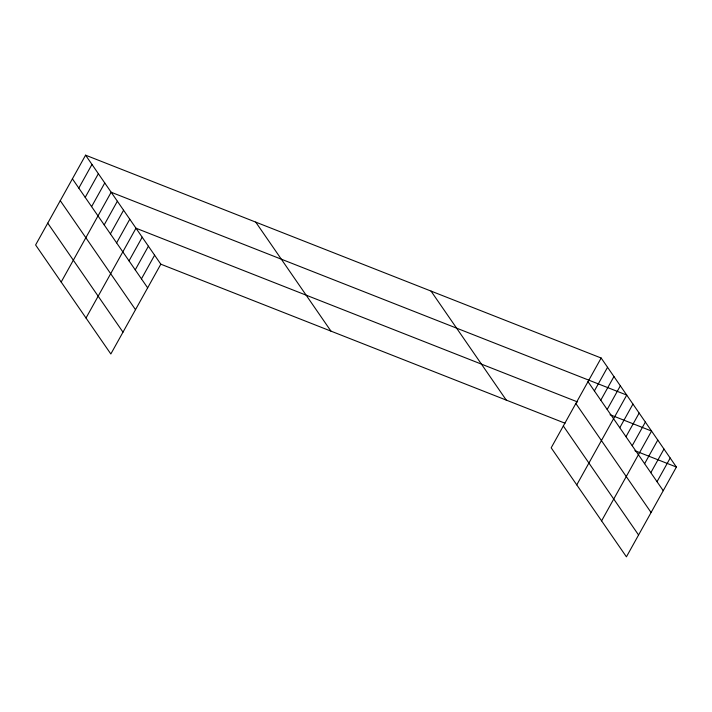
<?xml version="1.0" encoding="UTF-8"?>
<svg xmlns="http://www.w3.org/2000/svg" width="712" height="712" viewBox="0 0 712 712"><rect width="100%" height="100%" fill="white"/><g stroke="black" fill="none" stroke-linecap="round" stroke-linejoin="round"><path stroke-width="1.07" d="M85.582 155.172L35.6 244.964L110.841 353.98L160.823 264.188L85.582 155.172L601.159 358.02L676.4 467.036L626.418 556.828L551.177 447.812L601.159 358.02M78.809 188.093L91.973 164.436M85.209 197.358L98.372 173.71M91.599 206.622L104.762 182.975M61.179 282.032L111.161 192.24L626.738 395.08L576.764 484.872M104.201 224.885L117.364 201.229M110.413 233.883L123.576 210.227M116.617 242.872L129.78 219.225M86.01 318.006L135.992 228.214L577.637 401.969M129.032 260.859L142.195 237.212M135.244 269.857L148.407 246.201M141.448 278.846L154.611 255.199M594.387 390.933L607.55 367.285M600.786 400.197L613.949 376.55M607.185 409.471L620.348 385.815M619.787 427.725L632.95 404.078M625.99 436.723L639.154 413.067M632.203 445.712L645.366 422.065M601.596 520.855L651.569 431.054L610.051 414.722M644.609 463.699L657.781 440.052M650.821 472.697L663.985 449.05M657.025 481.695L670.197 458.038M160.823 264.188L564.999 423.204M634.882 450.696L676.4 467.036M587.996 381.668L663.237 490.684M575.848 403.499L651.088 512.515M563.326 425.981L638.566 534.997M431.018 291.083L506.259 400.091M255.724 222.108L330.964 331.125M72.41 178.828L147.651 287.844M60.262 200.65L135.502 309.667M47.748 223.141L122.989 332.157"/></g></svg>
